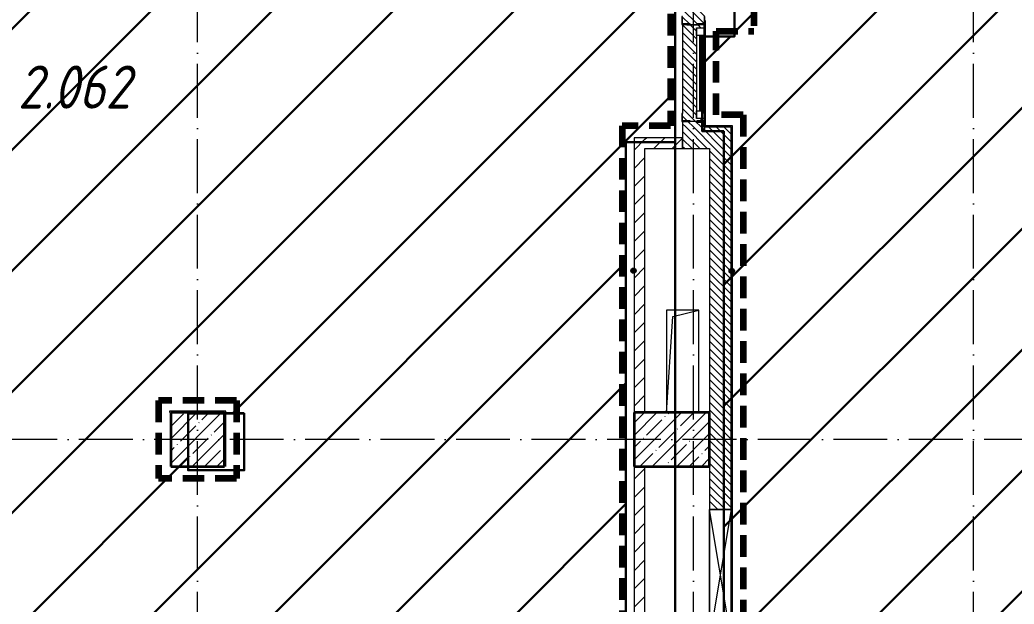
# Model space of a CAD drawing. Header units: millimetres. Extents: x -17017 to 628417, y -109036 to 199237.
# Drawn here: x 481 to 9705, y -67443 to -62021 of the extents above; entities that cross this region are included whole.
import ezdxf

# ---------------------------------------------------------------- set-up
doc = ezdxf.new("R2010")
doc.units = ezdxf.units.MM
doc.linetypes.add('50_200_ШТРИХ_1Т_ш5_п1_п1_', pattern=[700, 500, -100, 0, -100])
doc.linetypes.add('Штриховая _2 мм - 1 мм_', pattern=[300, 200, -100])
for name, color, linetype, lineweight in [('0-1', 7, 'Continuous', 5), ('0-2', 7, 'Continuous', 9), ('Каркас_Импост', 7, 'Continuous', 13), ('Каркас_Импост-1', 7, 'Continuous', 9), ('Марки помещений', 7, 'Continuous', 9), ('Марки стен', 7, 'Continuous', 9), ('Несущие колонны', 7, 'Continuous', 9), ('Несущие колонны-1', 7, 'Continuous', 35), ('Обобщенные модели', 7, 'Continuous', 9), ('Оси-2', 7, '50_200_ШТРИХ_1Т_ш5_п1_п1_', 9), ('Остекление-1', 7, 'Continuous', 9), ('Стены-1', 7, 'Continuous', 13), ('стяжа', 7, 'Continuous', 30), ('Штриховка разреза-1', 7, 'Continuous', 9), ('Элементы узлов', 7, 'Continuous', 9)]:
    doc.layers.add(name, color=color, linetype=linetype, lineweight=lineweight)
doc.layers.add('СТ-1_1', color=7, linetype='Штриховая _2 мм - 1 мм_', lineweight=90, true_color=0x888888)
doc.layers.get('0-2').off()
doc.styles.add('ISOCPEUR_I_2', font='isocpeui.ttf', dxfattribs={"width": 0.85, "height": 2.3})
pattern_1 = [(45, (0, 0), (-84.8528, 84.8528), [])]
pattern_2 = [(135, (0, 0), (-35.35534, -35.35534), [])]

# ---------------------------------------------------------------- blocks, each defined once
blk = doc.blocks.new('ось2эт')
at = {"layer": 'Оси-2'}
for p, q in [((2129.9, -108435.9), (2129.9, -54635.1)), ((6729.9, -108435.9), (6729.9, -54635.1)), ((9329.9, -108435.9), (9329.9, -54635.1)), ((18329.9, -65915.3), (-12388.8, -65915.3))]:
    blk.add_line(p, q, dxfattribs=at)
blk = doc.blocks.new('BSC_Колонна _Прямоугольная - 500х500-V73-АИ2_02_План отделки стен 2-го этажа _Часть 2_')
at = {"layer": 'Несущие колонны'}
h = blk.add_hatch(dxfattribs=at)
h.set_pattern_fill('FP_83', color=256, style=0, pattern_type=2)
h.set_pattern_definition([(45, (-12200, -40300), (-114.04925, 114.04925), []), (45, (-12085.95, -40300), (-114.04925, 114.04925), [201.613, -40.323, 3.353, -36.97])])
h.paths.add_polyline_path([(-250, -250), (250, -250), (250, 250), (-250, 250)], flags=0)
at = {"layer": 'Несущие колонны-1'}
for p, q in [((250, 250), (-250, 250)), ((-250, 250), (-250, -250)), ((250, -250), (250, 250)), ((-250, -250), (250, -250))]:
    blk.add_line(p, q, dxfattribs=at)
blk = doc.blocks.new('BSC_Колонна _Прямоугольная - 500х700-V120-АИ2_02_План отделки стен 2-го этажа _Часть 2_')
at = {"layer": 'Несущие колонны'}
h = blk.add_hatch(dxfattribs=at)
h.set_pattern_fill('FP_119', color=256, style=0, pattern_type=2)
h.set_pattern_definition([(315, (-40300, 16600), (114.04925, 114.04925), []), (315, (-40300, 16485.95), (114.04925, 114.04925), [201.613, -40.323, 3.353, -36.97])])
h.paths.add_polyline_path([(-250, 350), (-250, -350), (250, -350), (250, 350)], flags=0)
at = {"layer": 'Несущие колонны-1'}
for p, q in [((250, 350), (-250, 350)), ((-250, 350), (-250, -350)), ((250, -350), (250, 350)), ((-250, -350), (250, -350))]:
    blk.add_line(p, q, dxfattribs=at)
blk = doc.blocks.new('120_Окно_СКБ_1Ст - 120_Окно_СКБ_1Ст_классы 900x800_E30-V173-АИ2_02_План отделки стен 2-го этажа _Часть 2_')
at = {"layer": 'Каркас_Импост'}
for p, q in [((-420, 30), (-420, 100)), ((-420, 100), (-350, 100)), ((-350, 100), (-350, 30)), ((350, 30), (350, 100)), ((350, 100), (420, 100)), ((420, 100), (420, 30)), ((-350, 30), (-420, 30)), ((420, 30), (350, 30))]:
    blk.add_line(p, q, dxfattribs=at)
at = {"layer": 'Каркас_Импост-1'}
for p, q in [((375, 100), (-420, 100)), ((-420, 30), (420, 30))]:
    blk.add_line(p, q, dxfattribs=at)
at = {"layer": 'Остекление-1'}
for p, q in [((350, 70), (-350, 70)), ((350, 60), (-350, 60))]:
    blk.add_line(p, q, dxfattribs=at)
blk = doc.blocks.new('154_Стойка_СКБ_Уголок - СМ-2480_200-28346303-АИ2_02_План отделки стен 2-го этажа _Часть 2_')
at = {"layer": 'Обобщенные модели'}
for p, q in [((125, 156), (125, 81)), ((200, 156), (125, 156)), ((131, 81), (131, 150)), ((131, 150), (200, 150)), ((200, 150), (200, 156)), ((125, 81), (131, 81)), ((131, 19), (125, 19)), ((125, 19), (125, -56)), ((131, -50), (131, 19)), ((125, -56), (200, -56)), ((200, -50), (131, -50)), ((200, -56), (200, -50))]:
    blk.add_line(p, q, dxfattribs=at)
blk = doc.blocks.new('154_Стойка_СКБ_Уголок - СМ-2480_200-28447058-АИ2_02_План отделки стен 2-го этажа _Часть 2_')
at = {"layer": 'Обобщенные модели'}
for p, q in [((125, 156), (125, 81)), ((200, 156), (125, 156)), ((131, 81), (131, 150)), ((131, 150), (200, 150)), ((200, 150), (200, 156)), ((125, 81), (131, 81)), ((131, 19), (125, 19)), ((125, 19), (125, -56)), ((131, -50), (131, 19)), ((125, -56), (200, -56)), ((200, -50), (131, -50)), ((200, -56), (200, -50))]:
    blk.add_line(p, q, dxfattribs=at)
blk = doc.blocks.new('Стойка_Влож_Полоса боковая - Полоса-28346330-АИ2_02_План отделки стен 2-го этажа _Часть 2_')
at = {"layer": 'Обобщенные модели'}
for p, q in [((-5, -31), (-5, 31)), ((0, 31), (0, -31))]:
    blk.add_line(p, q, dxfattribs=at)
blk = doc.blocks.new('Стойка_Влож_Уголок - Уголок-28346305-АИ2_02_План отделки стен 2-го этажа _Часть 2_')
at = {"layer": 'Обобщенные модели'}
for p, q in [((75, 75), (0, 75)), ((0, 0), (6, 0)), ((6, 69), (75, 69)), ((6, 0), (6, 69)), ((75, 69), (75, 75))]:
    blk.add_line(p, q, dxfattribs=at)
blk = doc.blocks.new('Стойка_Влож_Полоса боковая - Полоса-28213942-АИ2_02_План отделки стен 2-го этажа _Часть 2_')
at = {"layer": 'Обобщенные модели'}
for p, q in [((-5, 60), (0, 60)), ((-5, -60), (-5, 60)), ((0, 31), (0, -31)), ((0, -60), (-5, -60))]:
    blk.add_line(p, q, dxfattribs=at)
blk = doc.blocks.new('AR_Отверстие прямоугольное _в плите_ - AR_Отверстие прямоугольное _в плите_-30553070-АИ2_02_План отделки стен 2-го этажа _Часть 2_')
at = {"layer": 'Обобщенные модели'}
for p, q in [((150, 475), (-150, 475)), ((-150, 475), (-150, -475)), ((-90, 415), (150, 475)), ((150, -475), (150, 475)), ((-150, -475), (-90, 415))]:
    blk.add_line(p, q, dxfattribs=at)
blk = doc.blocks.new('AR_Отверстие прямоугольное _в стене_ - AR_Отверстие прямоугольное _в стене__ОВ-36896535-АИ2_02_План отделки стен 2-го этажа _Часть 2_')
at = {"layer": 'Элементы узлов'}
for p, q in [((-600, -100), (-600, 100)), ((-600, 100), (600, 100)), ((600, 100), (-600, -100)), ((-600, 100), (600, -100)), ((600, 100), (-600, 100)), ((-600, 100), (-600, -100)), ((600, 100), (600, -100)), ((600, -100), (600, 100)), ((600, -100), (-600, -100)), ((-600, -100), (600, -100))]:
    blk.add_line(p, q, dxfattribs=at)
blk = doc.blocks.new('0125-Р-ОО-Ш2-АР-о_23_10_2024_rvt-1-АИ2_02_План отделки стен 2-го этажа _Часть 2_')
at = {"layer": 'Штриховка разреза-1'}
h = blk.add_hatch(dxfattribs=at)
h.set_pattern_fill('FP_2', color=256, style=0, pattern_type=2)
h.set_pattern_definition(pattern_2)
h.paths.add_polyline_path([(16830, 43200), (16900, 43200), (16900, 43250), (16700, 43250), (16700, 43200), (16769, 43200)], flags=0)
h.paths.add_polyline_path([(16830, 43255), (16900, 43256), (16900, 43280), (16830, 43280), (16830, 44120), (16900, 44120), (16900, 44150), (16860, 44150), (16860, 44145), (16740, 44145), (16740, 44150), (16700, 44150), (16700, 43256), (16769, 43255)], flags=0)
h.paths.add_polyline_path([(16830, 44150), (16831, 44150), (16831, 44156), (16900, 44156), (16900, 45650), (16700, 45650), (16700, 44156), (16769, 44156), (16769, 44150)], flags=0)
h = blk.add_hatch(dxfattribs=at)
h.set_pattern_fill('FP_2', color=256, style=0, pattern_type=2)
h.set_pattern_definition(pattern_2)
h.paths.add_polyline_path([(16950, 43000), (17150, 43000), (17150, 43200), (16700, 43200), (16700, 43000)], flags=0)
h = blk.add_hatch(dxfattribs=at)
h.set_pattern_fill('FP_3', color=256, style=0, pattern_type=2)
h.set_pattern_definition(pattern_1)
h.paths.add_polyline_path([(16250, 40550), (16350, 40550), (16350, 43100), (16250, 43100)], flags=0)
h = blk.add_hatch(dxfattribs=at)
h.set_pattern_fill('FP_3', color=256, style=0, pattern_type=2)
h.set_pattern_definition(pattern_1)
h.paths.add_polyline_path([(16700, 43000), (16700, 43100), (16350, 43100), (16350, 43000), (16459.1, 43000)], flags=0)
h = blk.add_hatch(dxfattribs=at)
h.set_pattern_fill('FP_2', color=256, style=0, pattern_type=2)
h.set_pattern_definition(pattern_2)
h.paths.add_polyline_path([(16950, 34550), (17150, 34550), (17150, 34944), (17081, 34944), (17081, 34950), (17019, 34950), (17019, 34944), (16950, 34944), (16950, 34682.4)], flags=0)
h.paths.add_polyline_path([(17019, 36650), (17081, 36650), (17081, 36656), (17150, 36656), (17150, 38450), (16950, 38450), (16950.7, 36656), (17019, 36656)], flags=0)
h.paths.add_polyline_path([(16950, 39650), (17150, 39650), (17150, 43000), (16950, 43000), (16950, 40050)], flags=0)
h = blk.add_hatch(dxfattribs=at)
h.set_pattern_fill('FP_3', color=256, style=0, pattern_type=2)
h.set_pattern_definition(pattern_1)
h.paths.add_polyline_path([(16250, 36850), (16350, 36850), (16350, 38400), (16347, 38400), (16347, 38447), (16253, 38447), (16253, 38400), (16250, 38400), (16250, 38378.5)], flags=0)
h.paths.add_polyline_path([(16350, 38450), (16350, 40050), (16250, 40050), (16250, 38450), (16347, 38450)], flags=0)
at = {"layer": 'Стены-1'}
for p, q in [((16700, 44150), (16700, 43325)), ((16900, 44120), (16900, 44150)), ((16700, 43250), (16700, 43200)), ((16700, 43200), (16700, 43000)), ((16900, 43200), (16900, 43250)), ((17150, 43200), (16900, 43200)), ((17150, 43000), (17150, 43200)), ((16350, 43100), (16250, 43100)), ((16250, 43100), (16250, 40550)), ((16700, 43100), (16350, 43100)), ((16700, 43000), (16700, 43100)), ((16350, 40550), (16350, 43000)), ((16350, 43000), (16700, 43000)), ((16700, 43000), (16950, 43000)), ((16950, 43000), (16950, 40550)), ((17150, 39650), (17150, 43000)), ((16250, 40050), (16250, 38450)), ((16350, 38450), (16350, 40050)), ((16950, 40050), (16950, 39650))]:
    blk.add_line(p, q, dxfattribs=at)
at = {"layer": '0-2'}
for name, p, rotation in [('154_Стойка_СКБ_Уголок - СМ-2480_200-28346303-АИ2_02_План отделки стен 2-го этажа _Часть 2_', (16850, 44025), 90.00000000000071), ('Стойка_Влож_Полоса боковая - Полоса-28213942-АИ2_02_План отделки стен 2-го этажа _Часть 2_', (16800, 44150), 90.00000000000072), ('120_Окно_СКБ_1Ст - 120_Окно_СКБ_1Ст_классы 900x800_E30-V173-АИ2_02_План отделки стен 2-го этажа _Часть 2_', (16800, 43700), 270.0000000000007), ('154_Стойка_СКБ_Уголок - СМ-2480_200-28447058-АИ2_02_План отделки стен 2-го этажа _Часть 2_', (16850, 43125), 90.00000000000071), ('Стойка_Влож_Полоса боковая - Полоса-28346330-АИ2_02_План отделки стен 2-го этажа _Часть 2_', (16800, 43250), 270.0000000000007), ('Стойка_Влож_Уголок - Уголок-28346305-АИ2_02_План отделки стен 2-го этажа _Часть 2_', (16831, 43250), 270.0000000000007), ('BSC_Колонна _Прямоугольная - 500х700-V120-АИ2_02_План отделки стен 2-го этажа _Часть 2_', (16600, 40300), 89.9999999999999), ('AR_Отверстие прямоугольное _в стене_ - AR_Отверстие прямоугольное _в стене__ОВ-36896535-АИ2_02_План отделки стен 2-го этажа _Часть 2_', (17050, 39050), 270.0000000000007)]:
    blk.add_blockref(name, p, dxfattribs=dict(at, rotation=rotation))
for name, p in [('AR_Отверстие прямоугольное _в плите_ - AR_Отверстие прямоугольное _в плите_-30553070-АИ2_02_План отделки стен 2-го этажа _Часть 2_', (16700, 41025)), ('BSC_Колонна _Прямоугольная - 500х500-V73-АИ2_02_План отделки стен 2-го этажа _Часть 2_', (12200, 40300))]:
    blk.add_blockref(name, p, dxfattribs=at)
blk = doc.blocks.new('2ч2эт')
at = {"layer": 'Марки стен'}
h = blk.add_hatch(color=256, dxfattribs=at)
edge = h.paths.add_edge_path(flags=0)
edge.add_arc((6173.9, -64348.8), 25, 0, 360)
h = blk.add_hatch(color=256, dxfattribs=at)
edge = h.paths.add_edge_path(flags=0)
edge.add_arc((7085.9, -64351.5), 25, 0, 360)
for centre in [(6173.9, -64348.8), (7085.9, -64351.5)]:
    blk.add_circle(centre, 25, dxfattribs=at)
at = {"layer": 'СТ-1_1'}
for p, q in [((6517.9, -58965.3), (6517.9, -63003.3)), ((7291.9, -60677.3), (7291.9, -62127.3)), ((6941.9, -62127.3), (7291.9, -62127.3)), ((6941.9, -62903.3), (6941.9, -62127.3)), ((7191.9, -62903.3), (6941.9, -62903.3)), ((7191.9, -62903.3), (7191.9, -71553.3)), ((6517.9, -63003.3), (6067.9, -63003.3)), ((6067.9, -63003.3), (6067.9, -69585.3)), ((2491.9, -65553.3), (1767.9, -65553.3)), ((1767.9, -65553.3), (1767.9, -66277.3)), ((2491.9, -65553.3), (2491.9, -66277.3)), ((2491.9, -66277.3), (1767.9, -66277.3))]:
    blk.add_line(p, q, dxfattribs=at)
at = {"layer": 'Стены-1'}
for p, q in [((6829.9, -62065.3), (6829.9, -62095.3)), ((6841.9, -63003.3), (6841.9, -62027.3)), ((6829.9, -62965.3), (6829.9, -63015.3)), ((7091.9, -63003.3), (6841.9, -63003.3)), ((7091.9, -71653.3), (7091.9, -63003.3)), ((6829.9, -63015.3), (7079.9, -63015.3)), ((7079.9, -63015.3), (7079.9, -66565.3)), ((2391.9, -65653.3), (1867.9, -65653.3)), ((1867.9, -65653.3), (1867.9, -65665.3)), ((2391.9, -66165.3), (2391.9, -65653.3))]:
    blk.add_line(p, q, dxfattribs=at)
at = {"layer": 'стяжа'}
for points in [[(6562, -58775.3), (6562, -63155.3), (6102, -63155.3), (6102, -69446.8), (6562, -69446.8)], [(6562, -69615.3), (6562, -58775.3)], [(6812, -60575.3), (7112, -60575.3), (7112, -60825.3), (7112, -62175.3), (6812, -62175.3), (6812, -63055.3), (7012, -63055.3), (7012, -69615.3)], [(6812, -63055.3), (7012, -63055.3), (7012, -69615.3)], [(2042, -65670.3), (2042, -66200.3)], [(2562, -65670.3), (2042, -65670.3)], [(2562, -65675.3), (2562, -66200.3), (2042, -66200.3), (2042, -65675.3)], [(2562, -65675.3), (2042, -65675.3)], [(2562, -65670.3), (2562, -66200.3)], [(2042, -66200.3), (2562, -66200.3)]]:
    blk.add_lwpolyline(points, dxfattribs=at)
at = {"layer": '0-1'}
blk.add_blockref('0125-Р-ОО-Ш2-АР-о_23_10_2024_rvt-1-АИ2_02_План отделки стен 2-го этажа _Часть 2_', (-10070.1, -106215.3), dxfattribs=at)
at = {"layer": 'Марки помещений', "color": 3, "insert": (462.2, -62444.5), "char_height": 400, "width": 785.654, "attachment_point": 1, "style": 'ISOCPEUR_I_2'}
blk.add_mtext('2.062', dxfattribs=at)

msp = doc.modelspace()

# ---------------------------------------------------------------- hatches: boundary and pattern name
at = {"layer": 'стяжа'}
h = msp.add_hatch(dxfattribs=at)
h.set_pattern_fill('ANSI31', color=5, scale=250)
h.set_pattern_definition([(45, (4472.5, -59163.1), (-561.266, 561.266), [])])
h.paths.add_polyline_path([(13742, -89400.5), (12812, -89400.5), (6162, -89400.5), (6162, -89950.4), (12812, -89960.5), (12812, -94460.5), (13012, -94460.5), (13012, -94955.3), (15112, -94955.3), (15112, -94443.1), (15322, -94443.1), (15322, -94230.5), (15762, -94230.5), (15762, -90460.5), (15322, -90460.5), (15322, -89960.5), (13742, -89960.5)])
h.paths.add_polyline_path([(15592, -66215.3), (15192, -66215.3), (15192, -65695.3), (15592, -65695.3), (15592, -63285.3), (15464.5, -63285.3), (15464.5, -62800.4), (15592, -62800.4), (15592, -60875.3), (15362, -60875.3), (15362, -60625.3), (12222, -60625.3), (12222, -61275.3), (9132, -61275.3), (9132, -60575.3), (8692, -60575.3), (8692, -60325.3), (9912, -60325.3), (9912, -58904.6), (9862, -58904.6), (9862, -58299.1), (9912, -58299.1), (9912, -56925.3), (6812, -56925.3), (6812, -57175.3), (6312, -57175.3), (6062, -57175.3), (6062, -56925.3), (2562, -56925.3), (2562, -57345.3), (2042, -57345.3), (2042, -56925.3), (-2138, -56925.3), (-2138, -58005.3), (-2388, -58005.3), (-2388, -57961), (-2788, -57961), (-2788, -56925.3), (-9668, -56925.3), (-9668, -57165.3), (-9778, -57165.3), (-9778, -57376.1), (-9888, -57376.1), (-9888, -60155.3), (-9638, -60155.3), (-9638, -60655.3), (-9888, -60655.3), (-9888, -62707.2), (-9738, -62707.2), (-9738, -63240.1), (-9888, -63240.1), (-9888, -65675.3), (-9598, -65675.3), (-9598, -65925.3), (-2888, -65925.3), (-2888, -63325.3), (-2388, -63325.3), (-2388, -61148.8), (-2758, -61148.8), (-2758, -59948.8), (-2388, -59948.8), (-2388, -59705.3), (-2138, -59705.3), (-2138, -72625.3), (-2388, -72625.3), (-2388, -72225.3), (-2788, -72225.3), (-2788, -70635.3), (-2388, -70635.3), (-2388, -69135.3), (-2788, -69135.3), (-2928.7, -69135.3), (-2928.7, -66175.1), (-9833, -66175.1), (-9833, -66315.1), (-9973, -66315.1), (-9973, -68675.1), (-9723, -68675.1), (-9723, -69175.1), (-9833, -69175.1), (-9833, -69315.1), (-9973, -69315.1), (-9973, -71540.3), (-9833, -71540.3), (-9833, -71675.1), (-9723, -71675.1), (-9723, -72175.1), (-9973, -72175.1), (-9973, -77655.1), (-9723, -77655.1), (-9723, -78155.1), (-9738, -78155.1), (-9738, -78390.1), (-9973, -78390.1), (-9973, -80457.8), (-9755.8, -80457.8), (-9755.8, -80675.1), (-9723, -80675.1), (-9723, -81175.1), (-9787.7, -81175.1), (-9787.7, -81360.3), (-9973, -81360.3), (-9973, -86532.6), (-9750.6, -86532.6), (-9750.6, -86755.1), (-9723, -86755.1), (-9723, -87255.1), (-9838.3, -87255.1), (-9838.3, -87389.8), (-9973, -87389.8), (-9973, -89355.1), (-9686, -89355.1), (-9686, -89495.1), (-9973, -89495.1), (-9973, -89703.9), (-9853.5, -89703.9), (-9853.5, -89945.4), (-9723, -89945.4), (-9723, -90445.4), (-9973, -90445.4), (-9973, -94375.1), (-9723, -94375.1), (-9723, -94625.1), (-7673, -94625.1), (-7673, -94145.1), (-3003, -94145.1), (-3003, -92615.1), (-2388, -92615.1), (-2388, -91955.4), (-2138, -91955.4), (-2138, -94925.3), (2042, -94925.3), (2042, -94365.3), (2562, -94365.3), (2562, -94625.3), (5572, -94625.3), (5572, -94285.3), (6162, -94285.3), (6162, -92315.3), (6162, -91180.3), (6162, -89960.6), (6154.9, -89960.6), (2562, -89950.4), (2562, -90475.4), (2042, -90475.4), (2042, -89950.4), (2042, -89945.4), (2201, -89945.4), (2201, -87175.4), (2042, -87175.4), (2042, -85985.4), (1200.5, -85985.4), (1200.5, -77695.3), (2042, -77695.3), (2178.2, -77695.3), (2178.2, -72220.3), (2042, -72220.3), (2042, -71695.3), (2042, -71690.3), (2562, -71690.3), (2562, -71882.4), (5852, -71882.4), (5852, -71690.3), (5852, -71421.7), (6562, -71421.7), (6562, -71285.3), (7012, -71285.3), (7012, -71695.3), (15592, -71695.3)])
h.paths.add_polyline_path([(7012, -69615.3), (6562, -69615.3), (6562, -69446.8), (6102, -69446.8), (6102, -63155.3), (6562, -63155.3), (6562, -58775.3), (6812, -58775.3), (6812, -60325.3), (7112, -60325.3), (7112, -60575.3), (7112, -60825.3), (7112, -62175.3), (6812, -62175.3), (6812, -63055.3), (7012, -63055.3)], flags=16)
h.paths.add_polyline_path([(2562, -66200.3), (2042, -66200.3), (2042, -65675.3), (2042, -65670.3), (2562, -65670.3)], flags=16)
h.paths.add_polyline_path([(-2138, -74325.3), (-2138, -84740.1), (-2388, -84740.1), (-2388, -84500.1), (-2798, -84500.1), (-2798, -84000.1), (-2388, -84000.1), (-2388, -82235.1), (-2968, -82235.1), (-2968, -80395.1), (-2388, -80395.1), (-2388, -78605.3), (-2918, -78605.3), (-2918, -74465.3), (-2388, -74465.3), (-2388, -74325.3)], flags=16)
h.paths.add_polyline_path([(2562, -60695.3), (2042, -60695.3), (2042, -60170.3), (2562, -60170.3)], flags=16)
h.paths.add_polyline_path([(-2138, -86440.1), (-2138, -86640.1), (-2138, -90775.4), (-2388, -90775.4), (-2388, -90475.4), (-2658, -90475.4), (-2758, -90475.4), (-2758, -89495.1), (-8616, -89495.1), (-8616, -89355.1), (-3003, -89355.1), (-3003, -87055.1), (-2703, -87055.1), (-2703, -86640.1), (-2388, -86640.1), (-2388, -86440.1)], flags=16)
h.paths.add_polyline_path([(-2138, -89950.4), (-2658, -89950.4), (-2658, -89945.4), (-2138, -89945.4)], flags=0)

# ---------------------------------------------------------------- block references
for name in ['ось2эт', '2ч2эт']:
    msp.add_blockref(name, (0, 0), dxfattribs=at)

doc.saveas('drawing.dxf')
